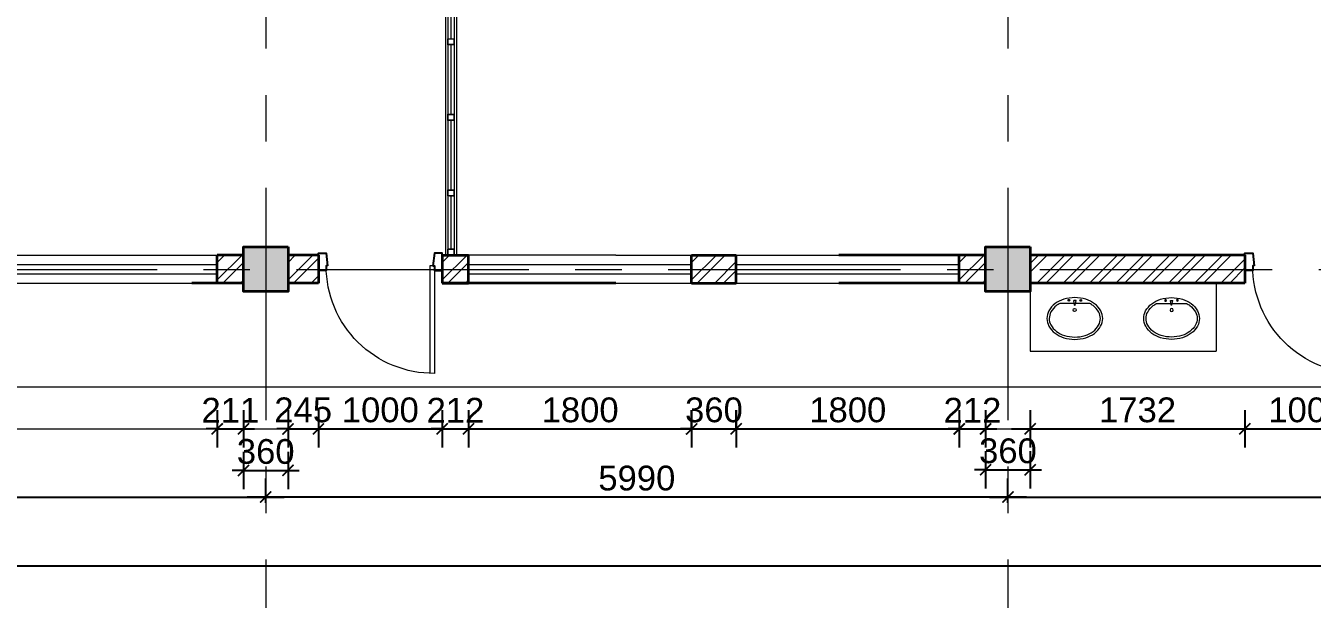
# Model space of a CAD drawing. Header units: inches. Extents: x 527934 to 2134587, y -408734 to 227304.
# Drawn here: x 1930759 to 1941142, y -23437 to -18805 of the extents above; entities that cross this region are included whole.
import ezdxf

# ---------------------------------------------------------------- set-up
doc = ezdxf.new("R2010")
doc.units = ezdxf.units.IN
doc.header["$MEASUREMENT"] = 0
doc.linetypes.add('CENTER', pattern=[2, 1.25, -0.25, 0.25, -0.25])
for name, color, linetype, lineweight in [('centre line', 1, 'CENTER', 9), ('dim', 253, 'Continuous', 9), ('door', 77, 'Continuous', 13), ('furniture', 253, 'Continuous', 5), ('hatch', 250, 'Continuous', 5), ('hatch 2', 251, 'Continuous', 5), ('Index_Contour', 1, 'Continuous', 20), ('INSULATION', 253, 'Continuous', 5), ('metal', 40, 'Continuous', 18), ('partition wall', 5, 'Continuous', 20), ('plinth', 5, 'Continuous', 9), ('sill', 253, 'Continuous', 13), ('wall - brick', 30, 'Continuous', 35), ('window', 1, 'Continuous', 15)]:
    doc.layers.add(name, color=color, linetype=linetype, lineweight=lineweight)
doc.styles.get("Standard").update_dxf_attribs({"font": 'arial.ttf'})
doc.linetypes.add('BATTING', pattern='A,0.0001,-0.1,[134,ltypeshp.shx,S=0.1,R=0,X=-0.1,Y=0],-0.2,[134,ltypeshp.shx,S=0.1,R=180,X=0.1,Y=0],-0.1', length=0.4001)
doc.dimstyles.new('dim 100', dxfattribs={"dimtxt": 200, "dimasz": 90, "dimexe": 150, "dimexo": 150, "dimgap": 50, "dimtad": 1, "dimdec": 0, "dimzin": 0, "dimdsep": 46, "dimtxsty": 'Standard', "dimblk": 'ARCHTICK', "dimcen": 100, "dimdle": 150, "dimazin": 0, "dimtfac": 1, "dimtdec": 0, "dimtix": 1, "dimtmove": 2, "dimatfit": 3, "dimfxl": 150, "dimfxlon": 1, "dimtolj": 1, "dimtzin": 0, "dimarcsym": 0})

# ---------------------------------------------------------------- blocks, each defined once
blk = doc.blocks.new('hhhddhdhhdhd')
at = {"layer": 'hatch 2'}
h = blk.add_hatch(dxfattribs=at)
h.set_pattern_fill('ANSI31', color=256, scale=10.11854614201475, angle=180)
h.set_pattern_definition([(225, (0, 0), (0.8943615740959506, -0.894361574095951), [])])
h.paths.add_polyline_path([(2732476.997218427, 3237924.497344343), (2732476.997218427, 3237970.497344343), (2732522.997218427, 3237970.497344343), (2732522.997218427, 3237924.497344343)], flags=16)
edge = h.paths.add_edge_path()
edge.add_line((2732475.497218427, 3237972.497344343), (2732524.497218427, 3237972.497344343))
edge.add_arc((2732524.497218427, 3237971.997344343), 0.5, 0, 90, ccw=False)
edge.add_line((2732524.997218427, 3237971.997344343), (2732524.997218427, 3237922.997344343))
edge.add_arc((2732524.497218427, 3237922.997344343), 0.5, -90, 0, ccw=False)
edge.add_line((2732524.497218427, 3237922.497344343), (2732475.497218427, 3237922.497344343))
edge.add_arc((2732475.497218427, 3237922.997344343), 0.5, 180, 270, ccw=False)
edge.add_line((2732474.997218427, 3237922.997344343), (2732474.997218427, 3237971.809960568))
edge.add_arc((2732475.621186423, 3237971.881629747), 0.628070479563874, 101.38373853772163, 186.5522990226772, ccw=False)
at = {"layer": 'metal'}
for p, q in [((2732474.997218427, 3237922.997344343), (2732474.997218427, 3237971.809960568)), ((2732475.497218427, 3237972.497344343), (2732524.497218427, 3237972.497344343)), ((2732524.497218427, 3237922.497344343), (2732475.497218427, 3237922.497344343)), ((2732476.997218427, 3237970.497344343), (2732522.997218427, 3237970.497344343)), ((2732476.997218427, 3237924.497344343), (2732476.997218427, 3237970.497344343)), ((2732522.997218427, 3237924.497344343), (2732476.997218427, 3237924.497344343)), ((2732522.997218427, 3237970.497344343), (2732522.997218427, 3237924.497344343)), ((2732524.997218427, 3237971.997344343), (2732524.997218427, 3237922.997344343))]:
    blk.add_line(p, q, dxfattribs=at)
for centre, radius, start, end in [((2732475.621186423, 3237971.881629747), 0.628070479563874, 101.3837385377217, 186.5522990226772), ((2732475.497218427, 3237922.997344343), 0.5, 180, 270), ((2732524.497218427, 3237971.997344343), 0.5, 0, 90), ((2732524.497218427, 3237922.997344343), 0.5, 270, 0)]:
    blk.add_arc(centre, radius, start, end, dxfattribs=at)
blk = doc.blocks.new('Dd1')
at = {"layer": 'door'}
for p, q in [((6330586.909815274, 14339.03910187684), (6330586.909815273, 13509.05983945176)), ((6330598.909815274, 14377.03910187684), (6330624.909815274, 14377.03910187684)), ((6330624.909815274, 14377.03910187684), (6330624.909815274, 13509.62916418879))]:
    blk.add_line(p, q, dxfattribs=at)
at = {"layer": 'door', "lineweight": 25}
for points in [[(6330598.909815274, 14377.03910187684), (6330586.909815274, 14377.03910187684), (6330586.909815274, 14339.03910187684), (6330523.909815274, 14339.03910187684), (6330523.909815274, 14479.03910187684), (6330586.909815274, 14479.03910187684)], [(6331448.909815274, 14377.03910187684), (6331460.909815274, 14377.03910187684), (6331460.909815274, 14339.03910187684), (6331523.909815274, 14339.03910187684), (6331523.909815274, 14479.03910187684), (6331460.909815274, 14479.03910187684)]]:
    blk.add_lwpolyline(points, close=True, dxfattribs=at)
at = {"layer": 'door'}
blk.add_arc((6330592.909815274, 14377.03910187684), 868, 269.6039430704651, 0, dxfattribs=at)
blk = doc.blocks.new('_ArchTick')
at = {"color": 0, "linetype": 'ByBlock', "const_width": 0.15}
blk.add_lwpolyline([(-0.5, -0.5), (0.5, 0.5)], dxfattribs=at)
blk = doc.blocks.new('*D2830')
at = {"layer": 'Defpoints', "color": 0, "ltscale": 400}
for p in [(1932305.015530396, -20882.88249280769), (1932515.765484822, -20882.88249281747), (1932515.765484822, -22060.54437212483)]:
    blk.add_point(p, dxfattribs=at)
at = {"layer": 'dim', "color": 0, "lineweight": -2, "ltscale": 400}
for p, q in [((1932305.015530396, -21910.54437212483), (1932305.015530396, -22210.54437212483)), ((1932515.765484822, -21910.54437212483), (1932515.765484822, -22210.54437212483)), ((1932305.015530396, -22060.54437212483), (1932215.015530396, -22060.54437212483)), ((1932305.015530396, -22060.54437212483), (1932515.765484822, -22060.54437212483)), ((1932515.765484822, -22060.54437212483), (1932605.765484822, -22060.54437212483))]:
    blk.add_line(p, q, dxfattribs=at)
at = {"layer": 'dim', "color": 0, "lineweight": -2, "ltscale": 400, "xscale": 90, "yscale": 90, "zscale": 90}
blk.add_blockref('_ArchTick', (1932305.015530396, -22060.54437212483), dxfattribs=at)
at = {"layer": 'dim', "color": 0, "lineweight": -2, "ltscale": 400, "xscale": 90, "yscale": 90, "zscale": 90, "rotation": 180}
blk.add_blockref('_ArchTick', (1932515.765484822, -22060.54437212483), dxfattribs=at)
at = {"layer": 'dim', "color": 0, "ltscale": 400, "insert": (1932410.390507609, -21910.13509518077), "char_height": 200, "attachment_point": 5}
blk.add_mtext('\\A1;211', dxfattribs=at)
blk = doc.blocks.new('*D2267')
at = {"layer": 'Defpoints', "color": 0, "ltscale": 400}
for p in [(1932515.765484822, -20989.68024035101), (1932875.765484822, -20989.68024035101), (1932875.765484822, -22396.41070988658)]:
    blk.add_point(p, dxfattribs=at)
at = {"layer": 'dim', "color": 0, "lineweight": -2, "ltscale": 400}
for p, q in [((1932515.765484822, -22246.41070988658), (1932515.765484822, -22546.41070988658)), ((1932875.765484822, -22246.41070988658), (1932875.765484822, -22546.41070988658)), ((1932515.765484822, -22396.41070988658), (1932425.765484822, -22396.41070988658)), ((1932515.765484822, -22396.41070988658), (1932875.765484822, -22396.41070988658)), ((1932875.765484822, -22396.41070988658), (1932965.765484822, -22396.41070988658))]:
    blk.add_line(p, q, dxfattribs=at)
at = {"layer": 'dim', "color": 0, "lineweight": -2, "ltscale": 400, "xscale": 90, "yscale": 90, "zscale": 90}
blk.add_blockref('_ArchTick', (1932515.765484822, -22396.41070988658), dxfattribs=at)
at = {"layer": 'dim', "color": 0, "lineweight": -2, "ltscale": 400, "xscale": 90, "yscale": 90, "zscale": 90, "rotation": 180}
blk.add_blockref('_ArchTick', (1932875.765484822, -22396.41070988658), dxfattribs=at)
at = {"layer": 'dim', "color": 0, "ltscale": 400, "insert": (1932695.765484822, -22244.22789951823), "char_height": 200, "attachment_point": 5}
blk.add_mtext('\\A1;360', dxfattribs=at)
blk = doc.blocks.new('*D2831')
at = {"layer": 'Defpoints', "color": 0, "ltscale": 400}
for p in [(1932875.765484822, -20882.88249281747), (1933120.765545588, -20882.88249281747), (1933120.765545588, -22060.54437212483)]:
    blk.add_point(p, dxfattribs=at)
at = {"layer": 'dim', "color": 0, "lineweight": -2, "ltscale": 400}
for p, q in [((1932875.765484822, -21910.54437212483), (1932875.765484822, -22210.54437212483)), ((1933120.765545588, -21910.54437212483), (1933120.765545588, -22210.54437212483)), ((1932875.765484822, -22060.54437212483), (1932785.765484822, -22060.54437212483)), ((1932875.765484822, -22060.54437212483), (1933120.765545588, -22060.54437212483)), ((1933120.765545588, -22060.54437212483), (1933210.765545588, -22060.54437212483))]:
    blk.add_line(p, q, dxfattribs=at)
at = {"layer": 'dim', "color": 0, "lineweight": -2, "ltscale": 400, "xscale": 90, "yscale": 90, "zscale": 90}
blk.add_blockref('_ArchTick', (1932875.765484822, -22060.54437212483), dxfattribs=at)
at = {"layer": 'dim', "color": 0, "lineweight": -2, "ltscale": 400, "xscale": 90, "yscale": 90, "zscale": 90, "rotation": 180}
blk.add_blockref('_ArchTick', (1933120.765545588, -22060.54437212483), dxfattribs=at)
at = {"layer": 'dim', "color": 0, "ltscale": 400, "insert": (1932998.265515205, -21908.42977458049), "char_height": 200, "attachment_point": 5}
blk.add_mtext('\\A1;245', dxfattribs=at)
blk = doc.blocks.new('*D2832')
at = {"layer": 'Defpoints', "color": 0, "ltscale": 400}
for p in [(1933120.765545588, -20657.88249281747), (1934120.766017247, -20657.88249389594), (1934120.766017247, -22060.54437212483)]:
    blk.add_point(p, dxfattribs=at)
at = {"layer": 'dim', "color": 0, "lineweight": -2, "ltscale": 400}
for p, q in [((1933120.765545588, -21910.54437212483), (1933120.765545588, -22210.54437212483)), ((1934120.766017247, -21910.54437212483), (1934120.766017247, -22210.54437212483)), ((1932970.765545588, -22060.54437212483), (1934270.766017247, -22060.54437212483))]:
    blk.add_line(p, q, dxfattribs=at)
at = {"layer": 'dim', "color": 0, "lineweight": -2, "ltscale": 400, "xscale": 90, "yscale": 90, "zscale": 90, "rotation": 180}
blk.add_blockref('_ArchTick', (1933120.765545588, -22060.54437212483), dxfattribs=at)
at = {"layer": 'dim', "color": 0, "lineweight": -2, "ltscale": 400, "xscale": 90, "yscale": 90, "zscale": 90}
blk.add_blockref('_ArchTick', (1934120.766017247, -22060.54437212483), dxfattribs=at)
at = {"layer": 'dim', "color": 0, "ltscale": 400, "insert": (1933620.765781417, -21908.42977458049), "char_height": 200, "attachment_point": 5}
blk.add_mtext('\\A1;1000', dxfattribs=at)
blk = doc.blocks.new('*D2833')
at = {"layer": 'Defpoints', "color": 0, "ltscale": 400}
for p in [(1934120.766017247, -20882.88249281747), (1934333.265515205, -20882.88249281747), (1934333.265515205, -22060.54437212483)]:
    blk.add_point(p, dxfattribs=at)
at = {"layer": 'dim', "color": 0, "lineweight": -2, "ltscale": 400}
for p, q in [((1934120.766017247, -21910.54437212483), (1934120.766017247, -22210.54437212483)), ((1934333.265515205, -21910.54437212483), (1934333.265515205, -22210.54437212483)), ((1934120.766017247, -22060.54437212483), (1934030.766017247, -22060.54437212483)), ((1934120.766017247, -22060.54437212483), (1934333.265515205, -22060.54437212483)), ((1934333.265515205, -22060.54437212483), (1934423.265515205, -22060.54437212483))]:
    blk.add_line(p, q, dxfattribs=at)
at = {"layer": 'dim', "color": 0, "lineweight": -2, "ltscale": 400, "xscale": 90, "yscale": 90, "zscale": 90}
blk.add_blockref('_ArchTick', (1934120.766017247, -22060.54437212483), dxfattribs=at)
at = {"layer": 'dim', "color": 0, "lineweight": -2, "ltscale": 400, "xscale": 90, "yscale": 90, "zscale": 90, "rotation": 180}
blk.add_blockref('_ArchTick', (1934333.265515205, -22060.54437212483), dxfattribs=at)
at = {"layer": 'dim', "color": 0, "ltscale": 400, "insert": (1934227.015766226, -21910.13509518077), "char_height": 200, "attachment_point": 5}
blk.add_mtext('\\A1;212', dxfattribs=at)
blk = doc.blocks.new('*D2834')
at = {"layer": 'Defpoints', "color": 0, "ltscale": 400}
for p in [(1934333.265515205, -20882.88249281747), (1936133.265515205, -20882.88249281747), (1936133.265515205, -22060.54437212483)]:
    blk.add_point(p, dxfattribs=at)
at = {"layer": 'dim', "color": 0, "lineweight": -2, "ltscale": 400}
for p, q in [((1934333.265515205, -21910.54437212483), (1934333.265515205, -22210.54437212483)), ((1936133.265515205, -21910.54437212483), (1936133.265515205, -22210.54437212483)), ((1934183.265515205, -22060.54437212483), (1936283.265515205, -22060.54437212483))]:
    blk.add_line(p, q, dxfattribs=at)
at = {"layer": 'dim', "color": 0, "lineweight": -2, "ltscale": 400, "xscale": 90, "yscale": 90, "zscale": 90, "rotation": 180}
blk.add_blockref('_ArchTick', (1934333.265515205, -22060.54437212483), dxfattribs=at)
at = {"layer": 'dim', "color": 0, "lineweight": -2, "ltscale": 400, "xscale": 90, "yscale": 90, "zscale": 90}
blk.add_blockref('_ArchTick', (1936133.265515205, -22060.54437212483), dxfattribs=at)
at = {"layer": 'dim', "color": 0, "ltscale": 400, "insert": (1935233.265515205, -21908.42977458049), "char_height": 200, "attachment_point": 5}
blk.add_mtext('\\A1;1800', dxfattribs=at)
blk = doc.blocks.new('*D2835')
at = {"layer": 'Defpoints', "color": 0, "ltscale": 400}
for p in [(1936493.265515205, -20882.88249281747), (1938293.265515205, -20882.88249281747), (1938293.265515205, -22060.54437212483)]:
    blk.add_point(p, dxfattribs=at)
at = {"layer": 'dim', "color": 0, "lineweight": -2, "ltscale": 400}
for p, q in [((1936493.265515205, -21910.54437212483), (1936493.265515205, -22210.54437212483)), ((1938293.265515205, -21910.54437212483), (1938293.265515205, -22210.54437212483)), ((1936343.265515205, -22060.54437212483), (1938443.265515205, -22060.54437212483))]:
    blk.add_line(p, q, dxfattribs=at)
at = {"layer": 'dim', "color": 0, "lineweight": -2, "ltscale": 400, "xscale": 90, "yscale": 90, "zscale": 90, "rotation": 180}
blk.add_blockref('_ArchTick', (1936493.265515205, -22060.54437212483), dxfattribs=at)
at = {"layer": 'dim', "color": 0, "lineweight": -2, "ltscale": 400, "xscale": 90, "yscale": 90, "zscale": 90}
blk.add_blockref('_ArchTick', (1938293.265515205, -22060.54437212483), dxfattribs=at)
at = {"layer": 'dim', "color": 0, "ltscale": 400, "insert": (1937393.265515205, -21908.42977458049), "char_height": 200, "attachment_point": 5}
blk.add_mtext('\\A1;1800', dxfattribs=at)
blk = doc.blocks.new('*D2836')
at = {"layer": 'Defpoints', "color": 0, "ltscale": 400}
for p in [(1938293.265515205, -20882.88249281701), (1938505.765484822, -20882.88249281701), (1938505.765484822, -22060.54437212483)]:
    blk.add_point(p, dxfattribs=at)
at = {"layer": 'dim', "color": 0, "lineweight": -2, "ltscale": 400}
for p, q in [((1938293.265515205, -21910.54437212483), (1938293.265515205, -22210.54437212483)), ((1938505.765484822, -21910.54437212483), (1938505.765484822, -22210.54437212483)), ((1938293.265515205, -22060.54437212483), (1938203.265515205, -22060.54437212483)), ((1938293.265515205, -22060.54437212483), (1938505.765484822, -22060.54437212483)), ((1938505.765484822, -22060.54437212483), (1938595.765484822, -22060.54437212483))]:
    blk.add_line(p, q, dxfattribs=at)
at = {"layer": 'dim', "color": 0, "lineweight": -2, "ltscale": 400, "xscale": 90, "yscale": 90, "zscale": 90}
blk.add_blockref('_ArchTick', (1938293.265515205, -22060.54437212483), dxfattribs=at)
at = {"layer": 'dim', "color": 0, "lineweight": -2, "ltscale": 400, "xscale": 90, "yscale": 90, "zscale": 90, "rotation": 180}
blk.add_blockref('_ArchTick', (1938505.765484822, -22060.54437212483), dxfattribs=at)
at = {"layer": 'dim', "color": 0, "ltscale": 400, "insert": (1938399.515500014, -21910.13509518077), "char_height": 200, "attachment_point": 5}
blk.add_mtext('\\A1;212', dxfattribs=at)
blk = doc.blocks.new('*D2268')
at = {"layer": 'Defpoints', "color": 0, "ltscale": 400}
for p in [(1938505.765484822, -21280.97363024228), (1938865.765484822, -21280.97363024228), (1938865.765484822, -22391.13550954964)]:
    blk.add_point(p, dxfattribs=at)
at = {"layer": 'dim', "color": 0, "lineweight": -2, "ltscale": 400}
for p, q in [((1938505.765484822, -22241.13550954964), (1938505.765484822, -22541.13550954964)), ((1938865.765484822, -22241.13550954964), (1938865.765484822, -22541.13550954964)), ((1938505.765484822, -22391.13550954964), (1938415.765484822, -22391.13550954964)), ((1938505.765484822, -22391.13550954964), (1938865.765484822, -22391.13550954964)), ((1938865.765484822, -22391.13550954964), (1938955.765484822, -22391.13550954964))]:
    blk.add_line(p, q, dxfattribs=at)
at = {"layer": 'dim', "color": 0, "lineweight": -2, "ltscale": 400, "xscale": 90, "yscale": 90, "zscale": 90}
blk.add_blockref('_ArchTick', (1938505.765484822, -22391.13550954964), dxfattribs=at)
at = {"layer": 'dim', "color": 0, "lineweight": -2, "ltscale": 400, "xscale": 90, "yscale": 90, "zscale": 90, "rotation": 180}
blk.add_blockref('_ArchTick', (1938865.765484822, -22391.13550954964), dxfattribs=at)
at = {"layer": 'dim', "color": 0, "ltscale": 400, "insert": (1938685.765484822, -22238.95269918129), "char_height": 200, "attachment_point": 5}
blk.add_mtext('\\A1;360', dxfattribs=at)
blk = doc.blocks.new('*D2837')
at = {"layer": 'Defpoints', "color": 0, "ltscale": 400}
for p in [(1938865.765484822, -20882.88249281747), (1940597.766017284, -20882.88249281747), (1940597.766017284, -22060.54437212483)]:
    blk.add_point(p, dxfattribs=at)
at = {"layer": 'dim', "color": 0, "lineweight": -2, "ltscale": 400}
for p, q in [((1938865.765484822, -21910.54437212483), (1938865.765484822, -22210.54437212483)), ((1940597.766017284, -21910.54437212483), (1940597.766017284, -22210.54437212483)), ((1938715.765484822, -22060.54437212483), (1940747.766017284, -22060.54437212483))]:
    blk.add_line(p, q, dxfattribs=at)
at = {"layer": 'dim', "color": 0, "lineweight": -2, "ltscale": 400, "xscale": 90, "yscale": 90, "zscale": 90, "rotation": 180}
blk.add_blockref('_ArchTick', (1938865.765484822, -22060.54437212483), dxfattribs=at)
at = {"layer": 'dim', "color": 0, "lineweight": -2, "ltscale": 400, "xscale": 90, "yscale": 90, "zscale": 90}
blk.add_blockref('_ArchTick', (1940597.766017284, -22060.54437212483), dxfattribs=at)
at = {"layer": 'dim', "color": 0, "ltscale": 400, "insert": (1939731.765751053, -21908.36156175648), "char_height": 200, "attachment_point": 5}
blk.add_mtext('\\A1;1732', dxfattribs=at)
blk = doc.blocks.new('*D2269')
at = {"layer": 'Defpoints', "color": 0, "ltscale": 400}
for p in [(1940597.766017284, -20882.88249281747), (1941597.765545582, -20882.88458908699), (1941597.765545582, -22060.54437212483)]:
    blk.add_point(p, dxfattribs=at)
at = {"layer": 'dim', "color": 0, "lineweight": -2, "ltscale": 400}
for p, q in [((1940597.766017284, -21910.54437212483), (1940597.766017284, -22210.54437212483)), ((1941597.765545582, -21910.54437212483), (1941597.765545582, -22210.54437212483)), ((1940447.766017284, -22060.54437212483), (1941747.765545582, -22060.54437212483))]:
    blk.add_line(p, q, dxfattribs=at)
at = {"layer": 'dim', "color": 0, "lineweight": -2, "ltscale": 400, "xscale": 90, "yscale": 90, "zscale": 90, "rotation": 180}
blk.add_blockref('_ArchTick', (1940597.766017284, -22060.54437212483), dxfattribs=at)
at = {"layer": 'dim', "color": 0, "lineweight": -2, "ltscale": 400, "xscale": 90, "yscale": 90, "zscale": 90}
blk.add_blockref('_ArchTick', (1941597.765545582, -22060.54437212483), dxfattribs=at)
at = {"layer": 'dim', "color": 0, "ltscale": 400, "insert": (1941097.765781433, -21908.42977458049), "char_height": 200, "attachment_point": 5}
blk.add_mtext('\\A1;1000', dxfattribs=at)
blk = doc.blocks.new('*D2273')
at = {"layer": 'Defpoints', "color": 0, "ltscale": 400}
for p in [(1926525.765545587, -21034.48538667196), (1956865.775235086, -21034.48538667196), (1956865.775235086, -23166.21030506492)]:
    blk.add_point(p, dxfattribs=at)
at = {"layer": 'dim', "color": 0, "lineweight": -2, "ltscale": 400}
for p, q in [((1926525.765545587, -23016.21030506492), (1926525.765545587, -23316.21030506492)), ((1956865.775235086, -23016.21030506492), (1956865.775235086, -23316.21030506492)), ((1926375.765545587, -23166.21030506492), (1957015.775235086, -23166.21030506492))]:
    blk.add_line(p, q, dxfattribs=at)
at = {"layer": 'dim', "color": 0, "lineweight": -2, "ltscale": 400, "xscale": 90, "yscale": 90, "zscale": 90, "rotation": 180}
blk.add_blockref('_ArchTick', (1926525.765545587, -23166.21030506492), dxfattribs=at)
at = {"layer": 'dim', "color": 0, "lineweight": -2, "ltscale": 400, "xscale": 90, "yscale": 90, "zscale": 90}
blk.add_blockref('_ArchTick', (1956865.775235086, -23166.21030506492), dxfattribs=at)
at = {"layer": 'dim', "color": 0, "ltscale": 400, "insert": (1941695.770390336, -23014.02749469657), "char_height": 200, "attachment_point": 5}
blk.add_mtext('\\A1;30340', dxfattribs=at)
blk = doc.blocks.new('*D2294')
at = {"layer": 'Defpoints', "color": 0, "ltscale": 400}
for p in [(1926530.765545587, -11766.37597028585), (1962630.765545589, -11766.37597028585), (1926530.765545587, -23721.21030506492)]:
    blk.add_point(p, dxfattribs=at)
at = {"layer": 'dim', "color": 0, "lineweight": -2, "ltscale": 400}
for p, q in [((1926530.765545587, -23571.21030506492), (1926530.765545587, -23871.21030506492)), ((1962630.765545589, -23571.21030506492), (1962630.765545589, -23871.21030506492)), ((1962780.765545589, -23721.21030506492), (1926380.765545587, -23721.21030506492))]:
    blk.add_line(p, q, dxfattribs=at)
at = {"layer": 'dim', "color": 0, "lineweight": -2, "ltscale": 400, "xscale": 90, "yscale": 90, "zscale": 90, "rotation": 180}
blk.add_blockref('_ArchTick', (1926530.765545587, -23721.21030506492), dxfattribs=at)
at = {"layer": 'dim', "color": 0, "lineweight": -2, "ltscale": 400, "xscale": 90, "yscale": 90, "zscale": 90}
blk.add_blockref('_ArchTick', (1962630.765545589, -23721.21030506492), dxfattribs=at)
at = {"layer": 'dim', "color": 0, "ltscale": 400, "insert": (1944580.765545588, -23569.02749469657), "char_height": 200, "attachment_point": 5}
blk.add_mtext('\\A1;36100', dxfattribs=at)
blk = doc.blocks.new('*D2300')
at = {"layer": 'Defpoints', "color": 0, "ltscale": 400}
for p in [(1932695.765484822, -22611.21030506492), (1926640.765545587, -22774.17467834248), (1932695.765484822, -22774.17467834242)]:
    blk.add_point(p, dxfattribs=at)
at = {"layer": 'furniture', "color": 0, "lineweight": -2, "ltscale": 400}
for p, q in [((1926640.765545587, -22624.17467834248), (1926640.765545587, -22461.21030506492)), ((1932695.765484822, -22624.17467834242), (1932695.765484822, -22461.21030506492)), ((1926490.765545587, -22611.21030506492), (1932845.765484822, -22611.21030506492))]:
    blk.add_line(p, q, dxfattribs=at)
at = {"layer": 'furniture', "color": 0, "lineweight": -2, "ltscale": 400, "xscale": 90, "yscale": 90, "zscale": 90, "rotation": 180}
blk.add_blockref('_ArchTick', (1926640.765545587, -22611.21030506492), dxfattribs=at)
at = {"layer": 'furniture', "color": 0, "lineweight": -2, "ltscale": 400, "xscale": 90, "yscale": 90, "zscale": 90}
blk.add_blockref('_ArchTick', (1932695.765484822, -22611.21030506492), dxfattribs=at)
at = {"layer": 'furniture', "color": 0, "ltscale": 400, "insert": (1929668.265515205, -22459.09570752058), "char_height": 200, "attachment_point": 5}
blk.add_mtext('\\A1;6055', dxfattribs=at)
blk = doc.blocks.new('*D2301')
at = {"layer": 'Defpoints', "color": 0, "ltscale": 400}
for p in [(1932695.765484822, -22611.21030506492), (1932695.765484822, -22807.06950685277), (1938685.765484823, -22807.06950685271)]:
    blk.add_point(p, dxfattribs=at)
at = {"layer": 'furniture', "color": 0, "lineweight": -2, "ltscale": 400}
for p, q in [((1932695.765484822, -22657.06950685277), (1932695.765484822, -22461.21030506492)), ((1938685.765484823, -22657.06950685271), (1938685.765484823, -22461.21030506492)), ((1938835.765484823, -22611.21030506492), (1932545.765484822, -22611.21030506492))]:
    blk.add_line(p, q, dxfattribs=at)
at = {"layer": 'furniture', "color": 0, "lineweight": -2, "ltscale": 400, "xscale": 90, "yscale": 90, "zscale": 90, "rotation": 180}
blk.add_blockref('_ArchTick', (1932695.765484822, -22611.21030506492), dxfattribs=at)
at = {"layer": 'furniture', "color": 0, "lineweight": -2, "ltscale": 400, "xscale": 90, "yscale": 90, "zscale": 90}
blk.add_blockref('_ArchTick', (1938685.765484823, -22611.21030506492), dxfattribs=at)
at = {"layer": 'furniture', "color": 0, "ltscale": 400, "insert": (1935690.765484823, -22459.09570752058), "char_height": 200, "attachment_point": 5}
blk.add_mtext('\\A1;5990', dxfattribs=at)
blk = doc.blocks.new('*D2302')
at = {"layer": 'Defpoints', "color": 0, "ltscale": 400}
for p in [(1944680.765484824, -22611.21030506492), (1938685.765484823, -22807.06950685271), (1944680.765484824, -22807.0695068526)]:
    blk.add_point(p, dxfattribs=at)
at = {"layer": 'furniture', "color": 0, "lineweight": -2, "ltscale": 400}
for p, q in [((1938685.765484823, -22657.06950685271), (1938685.765484823, -22461.21030506492)), ((1944680.765484824, -22657.0695068526), (1944680.765484824, -22461.21030506492)), ((1938535.765484823, -22611.21030506492), (1944830.765484824, -22611.21030506492))]:
    blk.add_line(p, q, dxfattribs=at)
at = {"layer": 'furniture', "color": 0, "lineweight": -2, "ltscale": 400, "xscale": 90, "yscale": 90, "zscale": 90, "rotation": 180}
blk.add_blockref('_ArchTick', (1938685.765484823, -22611.21030506492), dxfattribs=at)
at = {"layer": 'furniture', "color": 0, "lineweight": -2, "ltscale": 400, "xscale": 90, "yscale": 90, "zscale": 90}
blk.add_blockref('_ArchTick', (1944680.765484824, -22611.21030506492), dxfattribs=at)
at = {"layer": 'furniture', "color": 0, "ltscale": 400, "insert": (1941683.265484823, -22459.09570752058), "char_height": 200, "attachment_point": 5}
blk.add_mtext('\\A1;5995', dxfattribs=at)
blk = doc.blocks.new('A$C469E363F')
at = {"color": 0}
for p, q in [((-0.6508621504823395, 5.386565131215548), (-5.48346222720204, 5.401587293539478)), ((-0.0007155700219527716, 6.375148933184164), (-0.793191741259875, 6.377612349459696)), ((-0.559981359602375, 4.753758175883149), (-0.793191741259875, 6.377612349459696)), ((-0.559981359602375, 4.753758175883149), (-0.2370772212781276, 4.752754426699994)), ((-0.2370772212781276, 4.752754426699994), (-0.0007155700219527716, 6.375148933184164)), ((4.683396375230473, 5.369983561008894), (-0.1449683981321641, 5.384992557870873))]:
    blk.add_line(p, q, dxfattribs=at)
blk.add_lwpolyline([(-0.4382158782572105, -6.897595226916565, 0.07544461622980127), (3.312944850031613, -6.340268763403401, 0.08578280710760662), (6.292661078377819, -4.829499937515266, 0.1060700219635833), (8.410901875204786, -2.409746898945514, 0.1268223572478309), (9.093668923080827, 0.205129318919262, 0.126822357247841), (8.427171625367691, 2.824199731978752, 0.1060700219635801), (6.324015248738306, 5.257075005487422, 0.08578280710761567), (3.353748979321495, 6.786339382732649, 0.07544461622980807), (-0.3938743852966127, 7.366975855369674, 0.07544461622980717), (-4.145035113585891, 6.809649391856055, 0.08578280710761259), (-7.124751341931642, 5.298880565967693, 0.1060700219635841), (-9.242992138758495, 2.879127527397941, 0.126822357247837), (-9.925759186634536, 0.2642513095333925, 0.126822357247837), (-9.259261888921515, -2.354819103525642, 0.1060700219635841), (-7.156105512291902, -4.787694377034768, 0.08578280710760329), (-4.185839242875659, -6.316958754279995, 0.07544461622980449)], format="xyb", close=True, dxfattribs=at)
for points in [[(-5.483462227202153, 5.401587293539478, 0.03836599379511606), (-6.651236372209155, 4.663421579211672, 0.1060700219635777), (-8.550473193987273, 2.49384573243151, 0.1268223572478474), (-9.133283015396387, 0.2617878932576332, 0.1268223572478473), (-8.564361049612785, -1.973850110131252, 0.1060700219635788), (-6.678649076528586, -4.155191489809567, 0.08578280710762202), (-3.948379741503118, -5.560891604082371, 0.07544461622978832), (-0.4357524619815649, -6.105119055678642, 0.07544461622978296)], [(-0.4357524619815649, -6.105119055678642, 0.07544461622978296), (3.080190369535558, -5.582739950612449, 0.08578280710762863), (5.819146108655104, -4.194040950759018, 0.1060700219635648), (7.718382930433108, -2.02446510397931, 0.1268223572478603), (8.301192751842564, 0.2075927351947939, 0.1268223572478523), (7.732270786058848, 2.443230738583679, 0.10607002196357), (5.846558812974877, 4.624572118262222, 0.03836599379512048), (4.683396375230586, 5.369983561008667, 0.0754446162298453)]]:
    blk.add_lwpolyline(points, format="xyb", dxfattribs=at)
for centre, radius in [((-2.405682235648442, 6.44145536807423), 0.316410527509236), ((-2.405682235648442, 6.44145536807423), 0.2756866746727006), ((1.612140671178054, 6.428965944795436), 0.316410527509236), ((1.612140671178054, 6.428965944795436), 0.262968484783221), ((-0.4609283452438149, 3.125746573210563), 0.5149583400676158)]:
    blk.add_circle(centre, radius, dxfattribs=at)
blk = doc.blocks.new('*D2305')
at = {"layer": 'Defpoints', "color": 0, "ltscale": 400}
for p in [(1936133.265515205, -22060.54437212483), (1936493.265515205, -22060.54437212483), (1936493.265515205, -22060.54437212483)]:
    blk.add_point(p, dxfattribs=at)
at = {"layer": 'furniture', "color": 0, "lineweight": -2, "ltscale": 400}
for p, q in [((1936133.265515205, -22060.54437212483), (1936133.265515205, -21910.54437212483)), ((1936493.265515205, -22060.54437212483), (1936493.265515205, -21910.54437212483)), ((1936133.265515205, -22060.54437212483), (1936043.265515205, -22060.54437212483)), ((1936133.265515205, -22060.54437212483), (1936493.265515205, -22060.54437212483)), ((1936493.265515205, -22060.54437212483), (1936583.265515205, -22060.54437212483))]:
    blk.add_line(p, q, dxfattribs=at)
at = {"layer": 'furniture', "color": 0, "lineweight": -2, "ltscale": 400, "xscale": 90, "yscale": 90, "zscale": 90}
blk.add_blockref('_ArchTick', (1936133.265515205, -22060.54437212483), dxfattribs=at)
at = {"layer": 'furniture', "color": 0, "lineweight": -2, "ltscale": 400, "xscale": 90, "yscale": 90, "zscale": 90, "rotation": 180}
blk.add_blockref('_ArchTick', (1936493.265515205, -22060.54437212483), dxfattribs=at)
at = {"layer": 'furniture', "color": 0, "ltscale": 400, "insert": (1936313.265515205, -21908.36156175648), "char_height": 200, "attachment_point": 5}
blk.add_mtext('\\A1;360', dxfattribs=at)

msp = doc.modelspace()

# ---------------------------------------------------------------- hatches: boundary and pattern name
h = msp.add_hatch()
h.set_pattern_fill('ANSI31', color=256, scale=10, angle=-90.00000000000006)
h.set_pattern_definition([(314.9999999999999, (1991861.765545587, 182312.1175071825), (0.8838834764831852, 0.8838834764831835), [])])
h.paths.add_polyline_path([(1926755.765545587, 9392.117507182527), (1926755.765545587, 9622.117507182527), (1926525.765545587, 9622.117507182527), (1926525.765545587, 9392.117507182527)])
h.paths.add_polyline_path([(1926818.265545587, -3362.882492817473), (1926818.265545587, -3012.882492817473), (1926468.265545587, -3012.882492817473), (1926468.265545587, -3362.882492817473)])
h.paths.add_polyline_path([(1926818.265545587, -8252.882492817473), (1926818.265545587, -7902.882492817473), (1926468.265545587, -7902.882492817473), (1926468.265545587, -8252.882492817473)])
h.paths.add_polyline_path([(1926818.265545587, -13148.88249281747), (1926818.265545587, -12798.88249281747), (1926468.265545587, -12798.88249281747), (1926468.265545587, -13148.88249281747)])
h.paths.add_polyline_path([(1926755.765545587, -20887.88249281747), (1926755.765545587, -20657.88249281747), (1926525.765545587, -20657.88249281747), (1926525.765545587, -20887.88249281747)])
h.paths.add_polyline_path([(1932875.765484822, -20950.38249281747), (1932875.765484822, -20590.38249281747), (1932515.765484822, -20590.38249281747), (1932515.765484822, -20950.38249281747)])
h.paths.add_polyline_path([(1938865.765484822, -20950.38249281747), (1938865.765484822, -20590.38249281747), (1938505.765484822, -20590.38249281747), (1938505.765484822, -20950.38249281747)])
h.paths.add_polyline_path([(1944860.765484822, -20950.38249281747), (1944860.765484822, -20590.38249281747), (1944500.765484822, -20590.38249281747), (1944500.765484822, -20950.38249281747)])
h.paths.add_polyline_path([(1950865.765484822, -20950.38249281747), (1950865.765484822, -20590.38249281747), (1950505.765484822, -20590.38249281747), (1950505.765484822, -20950.38249281747)])
h.paths.add_polyline_path([(1956865.765545587, -20887.88249281747), (1956865.765545587, -20657.88249281747), (1956635.765545587, -20657.88249281747), (1956635.765545587, -20887.88249281747)])
h.paths.add_polyline_path([(1956923.265545587, -13148.88249281747), (1956923.265545587, -12798.88249281747), (1956573.265545587, -12798.88249281747), (1956573.265545587, -13148.88249281747)])
h.paths.add_polyline_path([(1956923.265545587, -8252.882492817473), (1956923.265545587, -7902.882492817473), (1956573.265545587, -7902.882492817473), (1956573.265545587, -8252.882492817473)])
h.paths.add_polyline_path([(1956923.265545587, -3362.882492817473), (1956923.265545587, -3012.882492817473), (1956573.265545587, -3012.882492817473), (1956573.265545587, -3362.882492817473)])
h.paths.add_polyline_path([(1956923.265545587, 1533.117507182527), (1956923.265545587, 1883.117507182527), (1956573.265545587, 1883.117507182527), (1956573.265545587, 1533.117507182527)])
h.paths.add_polyline_path([(1956865.765545587, 9392.117507182527), (1956865.765545587, 9622.117507182527), (1956635.765545587, 9622.117507182527), (1956635.765545587, 9392.117507182527)])
h.paths.add_polyline_path([(1950865.765484822, 9324.617507182527), (1950865.765484822, 9684.617507182527), (1950505.765484822, 9684.617507182527), (1950505.765484822, 9324.617507182527)])
h.paths.add_polyline_path([(1944860.765484822, 9324.617507182527), (1944860.765484822, 9684.617507182527), (1944500.765484822, 9684.617507182527), (1944500.765484822, 9324.617507182527)])
h.paths.add_polyline_path([(1938865.765484822, 9324.617507182527), (1938865.765484822, 9684.617507182527), (1938505.765484822, 9684.617507182527), (1938505.765484822, 9324.617507182527)])
h.paths.add_polyline_path([(1932875.765484822, 9324.617507182527), (1932875.765484822, 9684.617507182527), (1932515.765484822, 9684.617507182527), (1932515.765484822, 9324.617507182527)])
at = {"layer": 'hatch', "lineweight": 5, "ltscale": 400}
h = msp.add_hatch(dxfattribs=at)
h.set_pattern_fill('ANSI32', color=256, scale=400)
h.set_pattern_definition([(45, (-677204.7497860026, 28495.50157535821), (-106.0660171779821, 106.0660171779821), []), (45, (-677134.0391080026, 28495.50157535821), (-106.0660171779821, 106.0660171779821), [])])
h.paths.add_polyline_path([(1932515.765521188, -20657.88309665746), (1932515.765448457, -20882.88188897748), (1932305.028058747, -20882.88128796639), (1932305.028058747, -20657.88128796639)])
h = msp.add_hatch(dxfattribs=at)
h.set_pattern_fill('ANSI32', color=256, scale=400)
h.set_pattern_definition([(45, (-676633.9998315754, 28495.50157535821), (-106.0660171779821, 106.0660171779821), []), (45, (-676563.2891535754, 28495.50157535821), (-106.0660171779821, 106.0660171779821), [])])
edge = h.paths.add_edge_path()
edge.add_line((1933120.766053613, -20657.88309665746), (1933120.765980882, -20882.88188897748))
edge.add_line((1933120.765980882, -20882.88188897748), (1932875.778013174, -20882.88128796639))
edge.add_line((1932875.778013174, -20882.88128796639), (1932875.778013174, -20657.88128796639))
edge.add_line((1932875.778013174, -20657.88128796639), (1933086.51543925, -20657.88249281701))
h = msp.add_hatch(dxfattribs=at)
h.set_pattern_fill('ANSI32', color=256, scale=400)
h.set_pattern_definition([(45, (-675388.9992991504, 28495.50157427974), (-106.0660171779821, 106.0660171779821), []), (45, (-675318.2886211504, 28495.50157427974), (-106.0660171779821, 106.0660171779821), [])])
edge = h.paths.add_edge_path()
edge.add_line((1934333.265551569, -20657.88309665769), (1934333.265478839, -20882.88188897772))
edge.add_line((1934333.265478839, -20882.88188897772), (1934120.778545599, -20882.88128904486))
edge.add_line((1934120.778545599, -20882.88128904486), (1934120.778545599, -20657.88128904486))
edge.add_line((1934120.778545599, -20657.88128904486), (1934331.515971675, -20657.88249389548))
h = msp.add_hatch(dxfattribs=at)
h.set_pattern_fill('ANSI32', color=256, scale=400)
h.set_pattern_definition([(45, (-673376.4998011934, 28495.50157427974), (-106.0660171779821, 106.0660171779821), []), (45, (-673305.7891231934, 28495.50157427974), (-106.0660171779821, 106.0660171779821), [])])
edge = h.paths.add_edge_path()
edge.add_line((1936493.26555157, -20657.88309665746), (1936493.265478839, -20882.88188897748))
edge.add_line((1936493.265478839, -20882.88188897748), (1936133.278043556, -20882.88128904486))
edge.add_line((1936133.278043556, -20882.88128904486), (1936133.278043556, -20657.88128904486))
edge.add_line((1936133.278043556, -20657.88128904486), (1936344.015469632, -20657.88249389548))
h = msp.add_hatch(dxfattribs=at)
h.set_pattern_fill('ANSI32', color=256, scale=400)
h.set_pattern_definition([(45, (-671216.4998011934, 28495.50157428021), (-106.0660171779821, 106.0660171779821), []), (45, (-671145.7891231934, 28495.50157428021), (-106.0660171779821, 106.0660171779821), [])])
edge = h.paths.add_edge_path()
edge.add_line((1938505.765521188, -20657.88309665746), (1938505.765448457, -20882.88188897748))
edge.add_line((1938505.765448457, -20882.88188897748), (1938293.278043556, -20882.8812890444))
edge.add_line((1938293.278043556, -20882.8812890444), (1938293.278043556, -20657.8812890444))
edge.add_line((1938293.278043556, -20657.8812890444), (1938504.015469632, -20657.88249389501))
h = msp.add_hatch(dxfattribs=at)
h.set_pattern_fill('ANSI32', color=256, scale=400)
h.set_pattern_definition([(45, (-685414.000367519, 28495.50278303726), (-106.0660171779821, 106.0660171779821), []), (45, (-685343.289689519, 28495.50278303726), (-106.0660171779821, 106.0660171779821), [])])
h.paths.add_polyline_path([(1938865.765248891, -20657.88008028734), (1938865.765990808, -20882.88008028734), (1940597.766053253, -20882.88008028688), (1940597.765980523, -20657.88008028734)])

# ---------------------------------------------------------------- linework, layer by layer
at = {"layer": 'centre line', "ltscale": 1500}
for p, q in [((1932695.765484822, 12884.61750718276), (1932695.765484823, -24601.99962949287)), ((1938685.765484822, 12884.61750718276), (1938685.765484823, -24601.99962949287)), ((1920944.023712615, -20772.88249281747), (1968092.62715113, -20772.88249281747))]:
    msp.add_line(p, q, dxfattribs=at)
at = {"layer": 'dim', "ltscale": 400}
msp.add_line((1926525.765545587, -22060.54437212483), (1959672.45362198, -22060.54437212483), dxfattribs=at)
at = {"layer": 'furniture', "ltscale": 400}
for p, q in [((1938865.765484822, -20882.88249281747), (1938865.765484822, -21432.88249281747)), ((1940365.765484822, -20882.88249281683), (1940365.765484823, -21432.88249281707)), ((1938865.765484822, -21432.88249281747), (1940365.765484823, -21432.88249281707))]:
    msp.add_line(p, q, dxfattribs=at)
at = {"layer": 'INSULATION', "linetype": 'BATTING', "ltscale": 50}
for p, q in [((1934190.765545586, -18347.88249281747), (1934190.765545586, -18911.88249281747)), ((1934190.765545586, -18957.88249281747), (1934190.765545586, -19521.88249281747)), ((1934190.765545586, -19567.88249281747), (1934190.765545587, -20131.88249281747)), ((1934190.765545587, -20177.88249281747), (1934190.765545587, -20609.88249281747))]:
    msp.add_line(p, q, dxfattribs=at)
at = {"layer": 'INSULATION', "linetype": 'BATTING', "ltscale": 400}
msp.add_line((1934190.765545587, -20655.88249281747), (1934190.765545587, -20657.88249281747), dxfattribs=at)
at = {"layer": 'partition wall', "ltscale": 400}
for p, q in [((1934145.765545588, -13551.88249281747), (1934145.765545587, -20657.88249281747)), ((1934165.765545587, -13551.88249281747), (1934165.765545587, -20657.88249281747)), ((1934215.765545587, -13551.88249281747), (1934215.765545587, -20657.88249281747)), ((1934235.765545587, -13551.88249281747), (1934235.765545587, -20657.88249281747))]:
    msp.add_line(p, q, dxfattribs=at)
at = {"layer": 'plinth'}
msp.add_line((1956865.775235086, -21722.88249281747), (1926525.765545587, -21722.88249281747), dxfattribs=at)
at = {"layer": 'sill'}
for p, q in [((1930505.015530396, -20657.88249281747), (1932305.015530395, -20657.88249281747)), ((1935521.765515205, -20657.88249281747), (1934333.265515204, -20657.8824928198)), ((1935521.765515205, -20657.88249281747), (1936133.265515205, -20657.88249281747)), ((1936493.265515205, -20657.88249281747), (1938293.265515205, -20657.88249281747)), ((1930505.015530396, -20882.88249281794), (1932305.015530395, -20882.88249281747)), ((1934120.765545587, -20882.88249281747), (1936133.265515205, -20882.88249281701)), ((1935521.765515205, -20882.88249281747), (1936133.265515205, -20882.88249281747)), ((1936493.265515205, -20882.88249281747), (1937321.765515205, -20882.88249281747)), ((1936493.265515205, -20882.88249281701), (1938293.265515205, -20882.88249281701))]:
    msp.add_line(p, q, dxfattribs=at)
at = {"layer": 'wall - brick'}
for p, q in [((1932515.765484822, -20657.88249281747), (1932305.015530395, -20657.88249281794)), ((1932305.015530396, -20882.88249281747), (1932305.015530395, -20657.88249281794)), ((1933120.765545588, -20657.88249281747), (1932875.765484822, -20657.88249281747)), ((1933120.765545588, -20657.88249281747), (1933120.765545588, -20882.88249281747)), ((1934120.766017247, -20657.88249389594), (1934120.766017247, -20882.88249281747)), ((1934120.766017247, -20657.88249389594), (1934333.265515204, -20657.88249281794)), ((1934333.265515205, -20882.88249281747), (1934333.265515204, -20657.88249281794)), ((1936133.265515205, -20882.88249281747), (1936133.265515205, -20657.88249281747)), ((1936133.265515205, -20882.88249281747), (1936133.265515205, -20657.88249281747)), ((1936133.265515205, -20657.88249281747), (1936493.265515205, -20657.88249281747)), ((1936493.265515205, -20882.88249281747), (1936493.265515205, -20657.88249281747)), ((1938505.765484822, -20657.88249281747), (1937321.765515205, -20657.88249281747)), ((1938505.765484822, -20657.88249281747), (1937321.765515205, -20657.88249281747)), ((1938293.265515205, -20882.88249281747), (1938293.265515205, -20657.88249281701)), ((1940597.766017284, -20657.86512341071), (1938865.765484822, -20657.88249281747)), ((1940597.766017284, -20657.88249281747), (1940597.766017284, -20882.88249281747)), ((1932515.765484822, -20882.88249281747), (1932100.015515205, -20882.88249281747)), ((1933120.765545588, -20882.88249281747), (1932875.765484822, -20882.88249281747)), ((1935521.765515205, -20882.88249281747), (1934120.765545587, -20882.88249281747)), ((1934120.766017247, -20882.88249281747), (1934333.265515205, -20882.88249281747)), ((1936133.265515205, -20882.88249281701), (1936493.265515205, -20882.88249281747)), ((1938505.765484822, -20882.88249281747), (1937321.765515205, -20882.88249281747)), ((1940597.766017284, -20882.88249281747), (1938865.765484822, -20882.88249281747))]:
    msp.add_line(p, q, dxfattribs=at)
for points in [[(1932875.765484822, -20590.38249281747), (1932875.765484822, -20950.38249281747), (1932515.765484822, -20950.38249281747), (1932515.765484822, -20590.38249281747)], [(1938865.765484822, -20590.38249281747), (1938865.765484822, -20950.38249281747), (1938505.765484822, -20950.38249281747), (1938505.765484822, -20590.38249281747)]]:
    msp.add_lwpolyline(points, close=True, dxfattribs=at)
at = {"layer": 'window'}
for p, q in [((1930505.015530396, -20732.88249281747), (1932305.015530395, -20732.88249281794)), ((1934333.265515204, -20732.88249281794), (1936133.265515205, -20732.88249281747)), ((1936493.265515205, -20732.88249281747), (1938293.265515205, -20732.88249281747)), ((1930505.015530396, -20807.88249281747), (1932305.015530395, -20807.88249281747)), ((1934333.265515205, -20807.88249281747), (1936133.265515205, -20807.88249281747)), ((1936493.265515205, -20807.88249281747), (1938293.265515205, -20807.88249281794))]:
    msp.add_line(p, q, dxfattribs=at)

# ---------------------------------------------------------------- block references
at = {"layer": 'dim', "xscale": -1}
for p in [(8264644.675832521, -35121.92159469478), (8272121.675832164, -35121.92159577186)]:
    msp.add_blockref('Dd1', p, dxfattribs=at)
at = {"layer": 'furniture', "yscale": 23.6599030890502, "zscale": 23.65990308903565}
for p, xscale in [((1939235.084514608, -21174.89307765814), 23.6599030890502), ((1939996.446455037, -21174.89307765814), -23.6599030890502)]:
    msp.add_blockref('A$C469E363F', p, dxfattribs=dict(at, xscale=xscale))
at = {"layer": 'Index_Contour', "color": 0, "rotation": 270}
for p in [(-1303756.731798754, 2713565.114725612), (-1303756.731798754, 2712955.114725612), (-1303756.731798754, 2712345.114725612), (-1303756.731798755, 2711867.114725612)]:
    msp.add_blockref('hhhddhdhhdhd', p, dxfattribs=at)

# ---------------------------------------------------------------- dimensions: what is measured, and where the dimension line sits
at = {"layer": 'dim', "ltscale": 400}
for base, p1, p2, picture, middle in [((1926530.765545587, -23721.21030506492), (1962630.765545589, -11766.37597028585), (1926530.765545587, -11766.37597028585), '*D2294', (1944580.765545588, -23569.02749469657)), ((1934120.766017247, -22060.54437212483), (1933120.765545588, -20657.88249281747), (1934120.766017247, -20657.88249389594), '*D2832', (1933620.765781417, -21908.42977458049)), ((1932515.765484822, -22060.54437212483), (1932305.015530396, -20882.88249280769), (1932515.765484822, -20882.88249281747), '*D2830', (1932410.390507609, -21910.13509518077)), ((1933120.765545588, -22060.54437212483), (1932875.765484822, -20882.88249281747), (1933120.765545588, -20882.88249281747), '*D2831', (1932998.265515205, -21908.42977458049)), ((1934333.265515205, -22060.54437212483), (1934120.766017247, -20882.88249281747), (1934333.265515205, -20882.88249281747), '*D2833', (1934227.015766226, -21910.13509518077)), ((1936133.265515205, -22060.54437212483), (1934333.265515205, -20882.88249281747), (1936133.265515205, -20882.88249281747), '*D2834', (1935233.265515205, -21908.42977458049)), ((1938293.265515205, -22060.54437212483), (1936493.265515205, -20882.88249281747), (1938293.265515205, -20882.88249281747), '*D2835', (1937393.265515205, -21908.42977458049)), ((1938505.765484822, -22060.54437212483), (1938293.265515205, -20882.88249281701), (1938505.765484822, -20882.88249281701), '*D2836', (1938399.515500014, -21910.13509518077)), ((1940597.766017284, -22060.54437212483), (1938865.765484822, -20882.88249281747), (1940597.766017284, -20882.88249281747), '*D2837', (1939731.765751053, -21908.36156175648)), ((1941597.765545582, -22060.54437212483), (1940597.766017284, -20882.88249281747), (1941597.765545582, -20882.88458908699), '*D2269', (1941097.765781433, -21908.42977458049)), ((1956865.775235086, -23166.21030506492), (1926525.765545587, -21034.48538667196), (1956865.775235086, -21034.48538667196), '*D2273', (1941695.770390336, -23014.02749469657)), ((1932875.765484822, -22396.41070988658), (1932515.765484822, -20989.68024035101), (1932875.765484822, -20989.68024035101), '*D2267', (1932695.765484822, -22244.22789951823)), ((1938865.765484822, -22391.13550954964), (1938505.765484822, -21280.97363024228), (1938865.765484822, -21280.97363024228), '*D2268', (1938685.765484822, -22238.95269918129))]:
    dim = msp.add_linear_dim(base=base, p1=p1, p2=p2, dimstyle='dim 100', override={"dimpost": '\\X'}, dxfattribs=at)
    dim.commit()
    dim.dimension.update_dxf_attribs({"geometry": picture, "text_midpoint": middle})
at = {"layer": 'furniture', "ltscale": 400}
for base, p1, p2, picture, middle in [((1936493.265515205, -22060.54437212483), (1936133.265515205, -22060.54437212483), (1936493.265515205, -22060.54437212483), '*D2305', (1936313.265515205, -21908.36156175648)), ((1932695.765484822, -22611.21030506492), (1926640.765545587, -22774.17467834248), (1932695.765484822, -22774.17467834242), '*D2300', (1929668.265515205, -22459.09570752058)), ((1932695.765484822, -22611.21030506492), (1938685.765484823, -22807.06950685271), (1932695.765484822, -22807.06950685277), '*D2301', (1935690.765484823, -22459.09570752058)), ((1944680.765484824, -22611.21030506492), (1938685.765484823, -22807.06950685271), (1944680.765484824, -22807.0695068526), '*D2302', (1941683.265484823, -22459.09570752058))]:
    dim = msp.add_linear_dim(base=base, p1=p1, p2=p2, dimstyle='dim 100', override={"dimpost": '\\X'}, dxfattribs=at)
    dim.commit()
    dim.dimension.update_dxf_attribs({"geometry": picture, "text_midpoint": middle})

doc.saveas('drawing.dxf')
